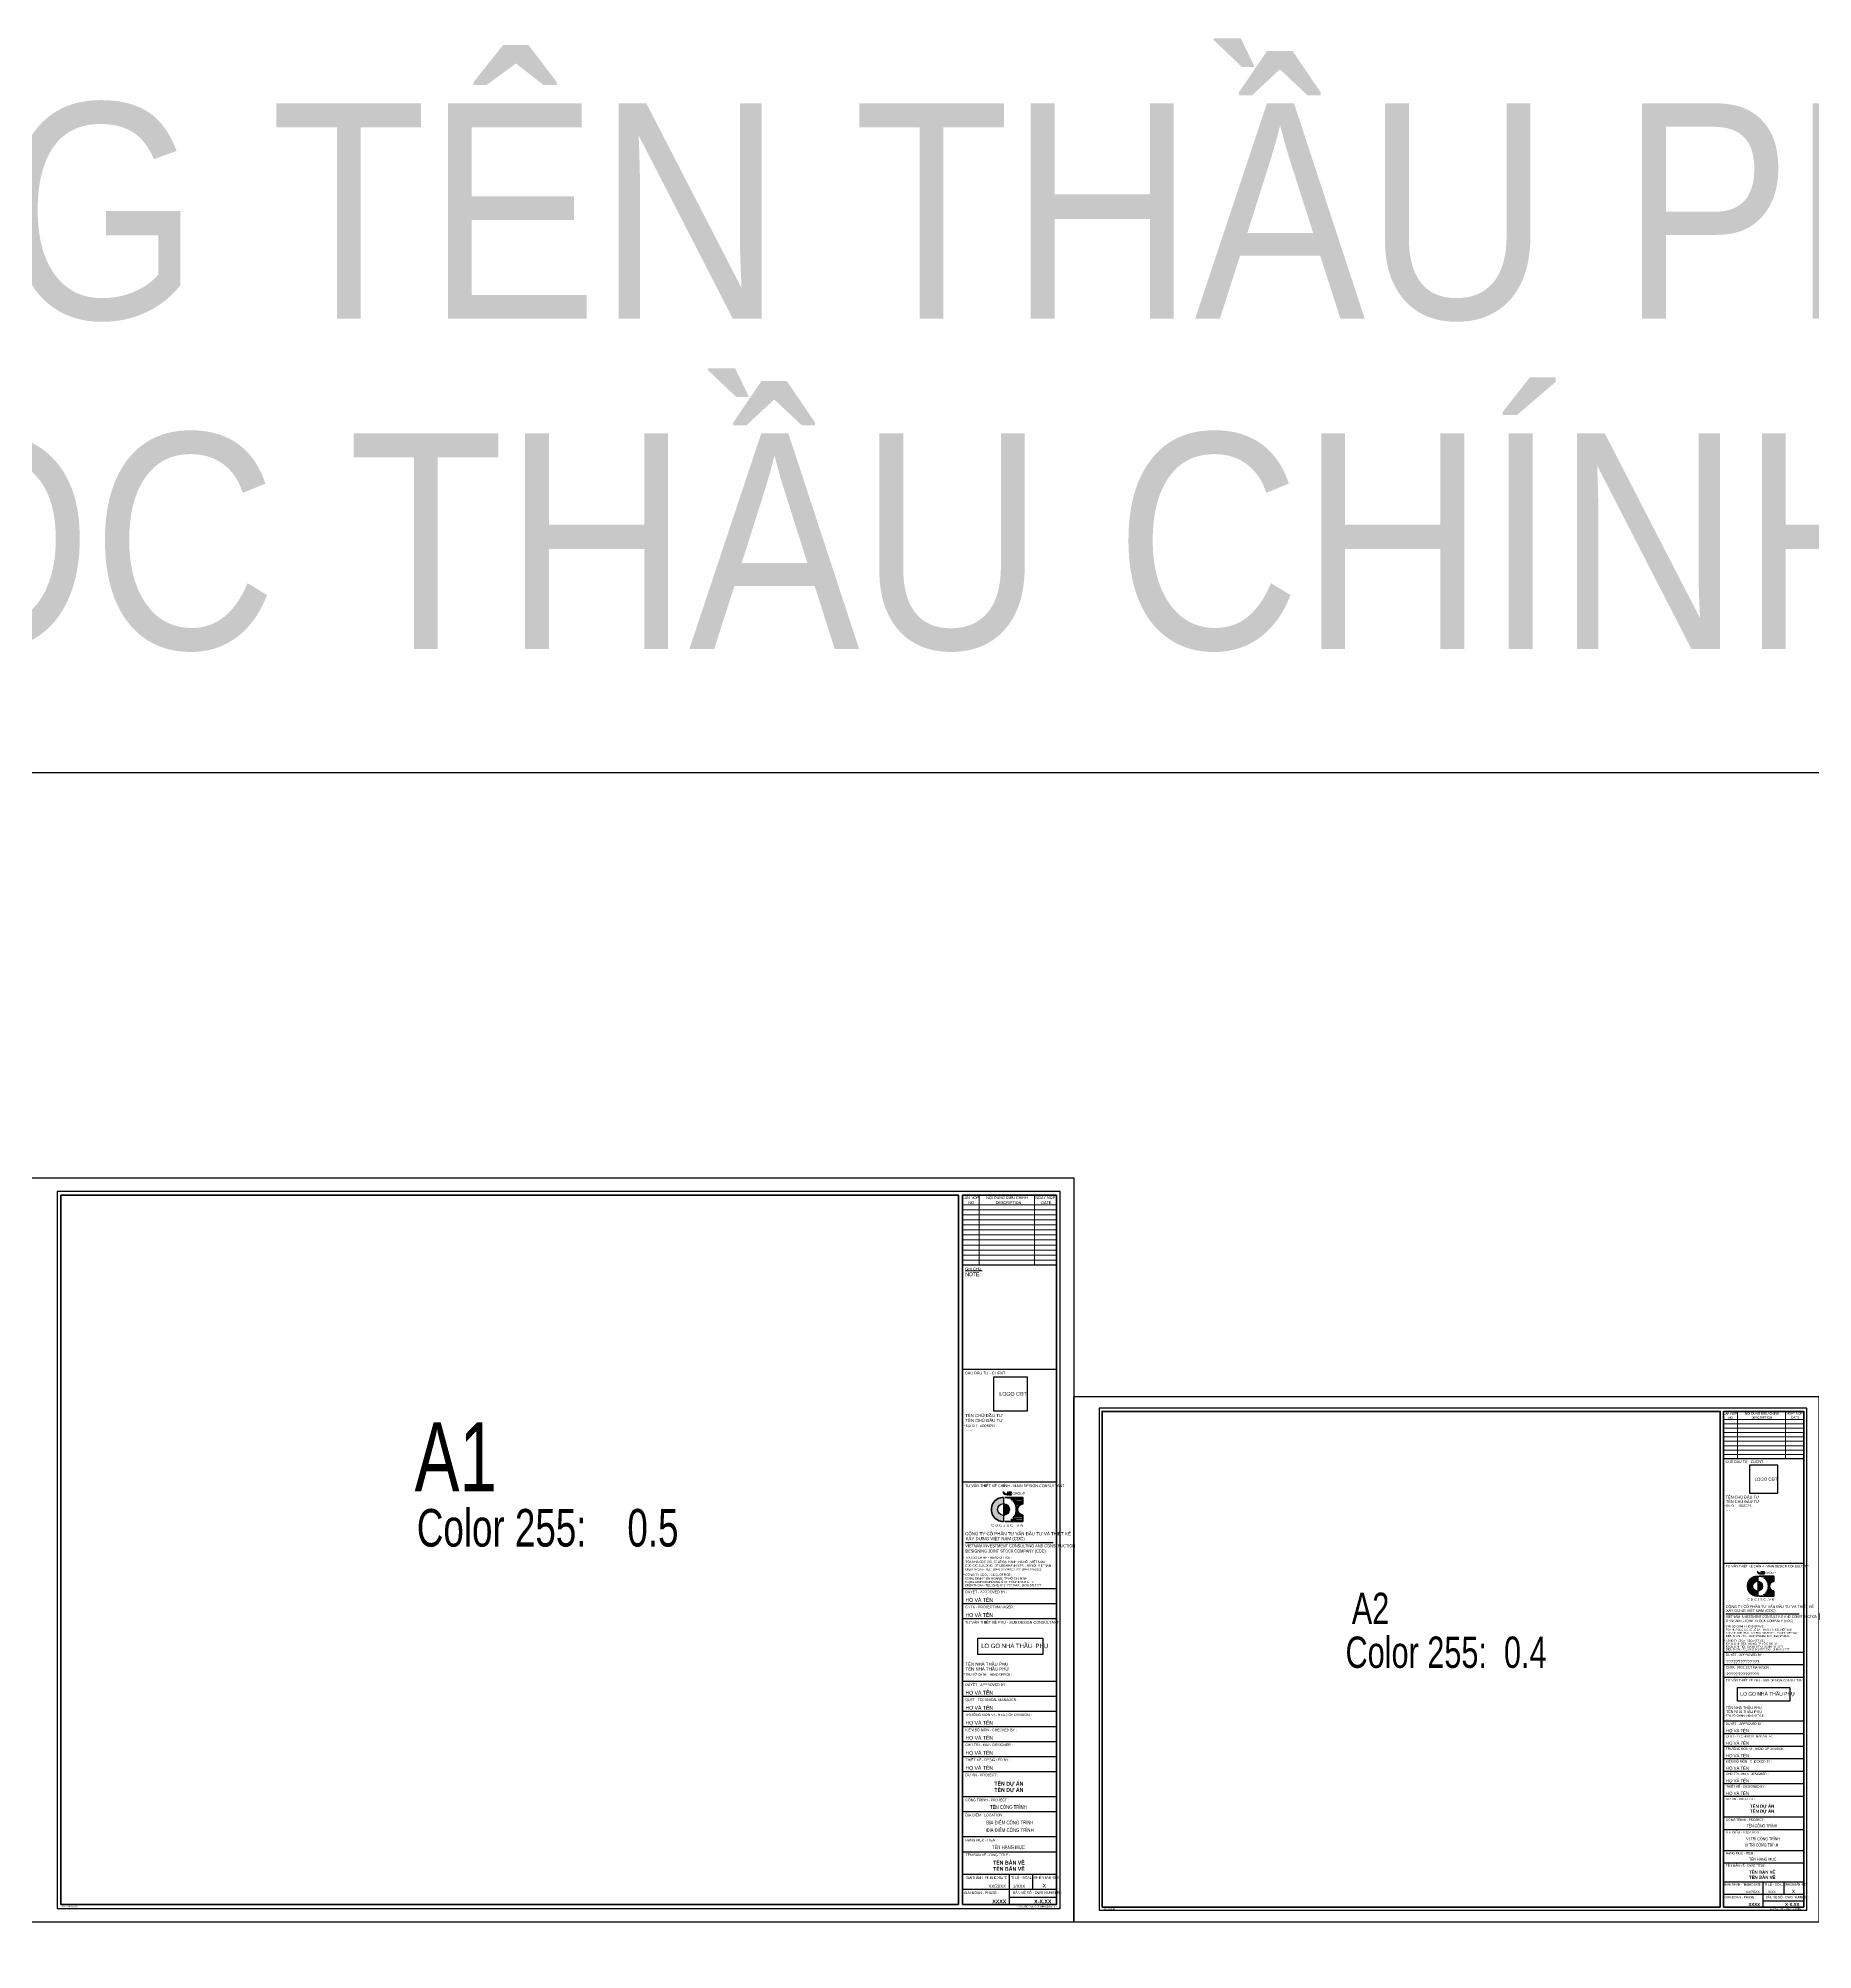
# Model space of a CAD drawing. Header units: millimetres. Extents: x 44 to 16922, y -171 to 5129.
# Drawn here: x 10642 to 12058, y 2809 to 4334 of the extents above; entities that cross this region are included whole.
import ezdxf
from ezdxf.enums import TextEntityAlignment as Align

# ---------------------------------------------------------------- set-up
doc = ezdxf.new("R2010")
doc.units = ezdxf.units.MM
doc.layers.add('CDC -TEXT KHUNG', color=7, linetype='Continuous', lineweight=15)
doc.layers.add('CDC-KHUNGTEN', color=7, linetype='Continuous')
doc.styles.add('Arial', font='arial.ttf', dxfattribs={"width": 0.9, "height": 525})
doc.styles.add('Arial_4', font='arial.ttf', dxfattribs={"width": 0.75, "height": 3})
doc.styles.add('Arial_B_3', font='arialbd.ttf', dxfattribs={"width": 0.75, "height": 3})
doc.styles.add('KT CDC', font='arial.ttf', dxfattribs={"width": 0.85, "height": 200})

# ---------------------------------------------------------------- blocks, each defined once
blk = doc.blocks.new('LOGOmoi')
at = {"layer": 'CDC-KHUNGTEN', "true_color": 0x00fa3e}
h = blk.add_hatch(color=100, dxfattribs=at)
edge = h.paths.add_edge_path()
edge.add_arc((0.02, 0), 1.87, 90, 270)
edge.add_line((0.02, -1.88), (0.02, -3.84))
edge.add_line((0.02, -3.84), (-0.17, -3.84))
edge.add_line((-0.17, -3.84), (-0.36, -3.83))
edge.add_line((-0.36, -3.83), (-0.55, -3.8))
edge.add_line((-0.55, -3.8), (-0.73, -3.77))
edge.add_line((-0.73, -3.77), (-0.92, -3.73))
edge.add_line((-0.92, -3.73), (-1.1, -3.68))
edge.add_line((-1.1, -3.68), (-1.28, -3.62))
edge.add_line((-1.28, -3.62), (-1.45, -3.55))
edge.add_line((-1.45, -3.55), (-1.63, -3.48))
edge.add_line((-1.63, -3.48), (-1.79, -3.39))
edge.add_line((-1.79, -3.39), (-1.96, -3.3))
edge.add_line((-1.96, -3.3), (-2.12, -3.2))
edge.add_line((-2.12, -3.2), (-2.27, -3.09))
edge.add_line((-2.27, -3.09), (-2.42, -2.97))
edge.add_line((-2.42, -2.97), (-2.56, -2.85))
edge.add_line((-2.56, -2.85), (-2.7, -2.72))
edge.add_line((-2.7, -2.72), (-2.83, -2.58))
edge.add_line((-2.83, -2.58), (-2.95, -2.44))
edge.add_line((-2.95, -2.44), (-3.07, -2.29))
edge.add_line((-3.07, -2.29), (-3.18, -2.14))
edge.add_line((-3.18, -2.14), (-3.28, -1.98))
edge.add_line((-3.28, -1.98), (-3.37, -1.81))
edge.add_line((-3.37, -1.81), (-3.46, -1.64))
edge.add_line((-3.46, -1.64), (-3.53, -1.47))
edge.add_line((-3.53, -1.47), (-3.6, -1.3))
edge.add_line((-3.6, -1.3), (-3.66, -1.12))
edge.add_line((-3.66, -1.12), (-3.71, -0.93))
edge.add_line((-3.71, -0.93), (-3.75, -0.75))
edge.add_line((-3.75, -0.75), (-3.79, -0.56))
edge.add_line((-3.79, -0.56), (-3.81, -0.38))
edge.add_line((-3.81, -0.38), (-3.82, -0.19))
edge.add_line((-3.82, -0.19), (-3.83, 0))
edge.add_line((-3.83, 0), (-3.82, 0.19))
edge.add_line((-3.82, 0.19), (-3.81, 0.38))
edge.add_line((-3.81, 0.38), (-3.79, 0.56))
edge.add_line((-3.79, 0.56), (-3.75, 0.75))
edge.add_line((-3.75, 0.75), (-3.71, 0.93))
edge.add_line((-3.71, 0.93), (-3.66, 1.12))
edge.add_line((-3.66, 1.12), (-3.6, 1.3))
edge.add_line((-3.6, 1.3), (-3.53, 1.47))
edge.add_line((-3.53, 1.47), (-3.46, 1.64))
edge.add_line((-3.46, 1.64), (-3.37, 1.81))
edge.add_line((-3.37, 1.81), (-3.28, 1.98))
edge.add_line((-3.28, 1.98), (-3.18, 2.14))
edge.add_line((-3.18, 2.14), (-3.07, 2.29))
edge.add_line((-3.07, 2.29), (-2.95, 2.44))
edge.add_line((-2.95, 2.44), (-2.83, 2.58))
edge.add_line((-2.83, 2.58), (-2.7, 2.72))
edge.add_line((-2.7, 2.72), (-2.56, 2.85))
edge.add_line((-2.56, 2.85), (-2.42, 2.97))
edge.add_line((-2.42, 2.97), (-2.27, 3.09))
edge.add_line((-2.27, 3.09), (-2.12, 3.2))
edge.add_line((-2.12, 3.2), (-1.96, 3.3))
edge.add_line((-1.96, 3.3), (-1.79, 3.39))
edge.add_line((-1.79, 3.39), (-1.63, 3.48))
edge.add_line((-1.63, 3.48), (-1.45, 3.55))
edge.add_line((-1.45, 3.55), (-1.28, 3.62))
edge.add_line((-1.28, 3.62), (-1.1, 3.68))
edge.add_line((-1.1, 3.68), (-0.92, 3.73))
edge.add_line((-0.92, 3.73), (-0.73, 3.77))
edge.add_line((-0.73, 3.77), (-0.55, 3.8))
edge.add_line((-0.55, 3.8), (-0.36, 3.83))
edge.add_line((-0.36, 3.83), (-0.17, 3.84))
edge.add_line((-0.17, 3.84), (0.02, 3.84))
edge.add_line((0.02, 3.84), (0.02, 1.87))
at = {"layer": 'CDC-KHUNGTEN'}
h = blk.add_hatch(color=1, dxfattribs=at)
h.paths.add_polyline_path([(1.46, 5.45), (1.26, 5.45), (1.26, 4.88), (1.21, 4.88, -0.237912), (0.06, 5.45), (-0.2, 5.45, 0.272847), (1.14, 4.66), (1.46, 4.66)])
h.paths.add_polyline_path([(2.59, 5.45), (1.8, 5.45, 0.414214), (1.54, 5.2), (1.54, 4.92, 0.414214), (1.8, 4.66), (2.59, 4.66), (2.59, 4.87), (1.8, 4.87, -0.414214), (1.74, 4.92), (1.74, 5.2, -0.414214), (1.8, 5.25), (2.59, 5.25)])
at = {"layer": 'CDC-KHUNGTEN', "true_color": 0xc20000}
blk.add_hatch(color=12, dxfattribs=at).paths.add_polyline_path([(0.02, 1.87), (0.02, -1.81), (0.02, -1.88, 0.414214), (1.89, 0, 0.414214)])
at = {"layer": 'CDC-KHUNGTEN', "color": 102}
for p, q in [((0.02, 3.84), (0.02, -3.85)), ((0.42, 3.85), (6.1, 3.85)), ((1.28, 3.7), (5.24, 3.7)), ((2.3, 3.24), (6.1, 3.24)), ((2.51, 3.09), (4.01, 3.09)), ((3.03, 2.63), (6.1, 2.63)), ((3.16, 2.49), (3.36, 2.49)), ((3.4, 2.17), (6.1, 2.17)), ((3.49, 2.03), (6.1, 2.03)), ((3.64, 2.78), (6.1, 2.78)), ((3.74, 1.57), (5.37, 1.57)), ((3.8, 1.42), (5.15, 1.42)), ((3.95, 0.96), (4.75, 0.96)), ((3.98, 0.81), (4.66, 0.81)), ((4.05, 0.35), (4.51, 0.35)), ((4.06, 0.2), (4.49, 0.2)), ((4.47, 3.39), (6.1, 3.39)), ((6.1, 3.85), (6.1, 1.81)), ((0.01, -3.84), (0.02, -3.84)), ((0.42, -3.84), (6.1, -3.84)), ((1.28, -3.7), (5.24, -3.7)), ((2.3, -3.24), (6.1, -3.24)), ((2.51, -3.09), (4.01, -3.09)), ((3.03, -2.63), (6.1, -2.63)), ((3.16, -2.49), (3.36, -2.49)), ((3.4, -2.17), (6.1, -2.17)), ((3.49, -2.03), (6.1, -2.03)), ((3.64, -2.78), (6.1, -2.78)), ((3.74, -1.57), (5.37, -1.57)), ((3.8, -1.42), (5.15, -1.42)), ((3.95, -0.96), (4.75, -0.96)), ((3.98, -0.81), (4.66, -0.81)), ((4.05, -0.35), (4.51, -0.35)), ((4.06, -0.2), (4.49, -0.2)), ((4.47, -3.39), (6.1, -3.39)), ((6.1, -1.79), (6.1, -3.84))]:
    blk.add_line(p, q, dxfattribs=at)
at = {"layer": 'CDC-KHUNGTEN', "color": 1}
for points in [[(1.46, 5.45), (1.26, 5.45), (1.26, 4.88), (1.21, 4.88, -0.237912), (0.06, 5.45), (-0.2, 5.45, 0.272847), (1.14, 4.66), (1.46, 4.66)], [(2.59, 5.45), (1.8, 5.45, 0.414214), (1.54, 5.2), (1.54, 4.92, 0.414214), (1.8, 4.66), (2.59, 4.66), (2.59, 4.87), (1.8, 4.87, -0.414214), (1.74, 4.92), (1.74, 5.2, -0.414214), (1.8, 5.25), (2.59, 5.25)]]:
    blk.add_lwpolyline(points, format="xyb", close=True, dxfattribs=at)
at = {"layer": 'CDC-KHUNGTEN', "color": 7, "lineweight": 40}
blk.add_lwpolyline([(0.42, 3.85), (6.1, 3.85), (6.1, 1.81, 0.905134), (6.1, -1.79), (6.1, -3.84), (0.42, -3.84)], format="xyb", dxfattribs=at)
at = {"layer": 'CDC-KHUNGTEN', "color": 102}
blk.add_circle((0.02, 0), 1.87, dxfattribs=at)
at = {"layer": 'CDC-KHUNGTEN', "color": 7, "lineweight": 40}
blk.add_arc((0, 0), 3.85, 89.74488, 270.25512, dxfattribs=at)
at = {"layer": 'CDC-KHUNGTEN', "color": 112}
blk.add_ellipse((0.22, 0), major_axis=(-2.72, 2.72), ratio=1, start_param=-1.064136, end_param=-0.838054, dxfattribs=at)
at = {"layer": 'CDC-KHUNGTEN', "color": 102}
for centre, major_axis, start_param, end_param in [((0.22, 0), (-2.72, 2.72), -1.423028, -1.355019), ((0.22, 0), (2.72, 2.72), 6.199614, 6.251308), ((6.3, 0), (-2.72, 2.72), 0.083571, 0.124553), ((0.22, 0), (-2.72, 2.72), 4.527318, 4.587836), ((0.22, 0), (-2.72, 2.72), 4.346177, 4.481253), ((6.3, 0), (-2.72, 2.72), -0.147768, -0.022458), ((0.22, 0), (-2.72, 2.72), 4.178765, 4.304301), ((0.22, 0), (2.72, 2.72), 5.589142, 5.7099), ((0.22, 0), (2.72, 2.72), 5.445131, 5.550443), ((6.3, 0), (2.72, 2.72), 1.064136, 1.278853), ((6.27, 0.01), (1.28, 1.28), 0.884906, 3.827483), ((0.22, 0.01), (2.72, 2.72), 3.979647, 4.205729), ((0.22, 0), (-2.72, 2.72), 2.925816, 2.993825), ((0.22, 0), (-2.72, 2.72), 3.17347, 3.225164), ((0.22, 0), (2.72, 2.72), 4.836942, 4.89746), ((6.3, 0), (-2.72, 2.72), 1.446243, 1.487225), ((0.22, 0), (2.72, 2.72), 4.943525, 5.078601), ((6.3, 0), (-2.72, 2.72), 1.538919, 1.718564), ((0.22, 0), (-2.72, 2.72), 3.549681, 3.675216), ((0.22, 0), (-2.72, 2.72), 3.714878, 3.835636), ((6.3, 0), (2.72, 2.72), 3.433536, 3.648253)]:
    blk.add_ellipse(centre, major_axis=major_axis, ratio=1, start_param=start_param, end_param=end_param, dxfattribs=at)
at = {"layer": 'CDC-KHUNGTEN', "color": 1, "style": 'KT CDC', "width": 0.85}
blk.add_text('GROUP', height=0.792, dxfattribs=at).set_placement((2.85, 4.67))
at = {"layer": 'CDC-KHUNGTEN', "color": 102, "style": 'KT CDC', "width": 1.15}
blk.add_text('C D C J S C . V N', height=0.8, dxfattribs=at).set_placement((-3.92, -5.47))
blk = doc.blocks.new('CDTA1')
at = {"layer": 'CDC-KHUNGTEN', "lineweight": 25}
blk.add_line((0, 90), (-75, 90), dxfattribs=at)
at = {"layer": 'CDC-KHUNGTEN'}
blk.add_lwpolyline([(-23.1, 57), (-23.1, 83.8), (-50.1, 83.8), (-50.1, 57)], close=True, dxfattribs=at)
for s, height, style, width, p in [('CHỦ ĐẦU TƯ - CLIENT', 2.2, 'KT CDC', 0.85, (-72.9, 86)), ('LOGO CĐT', 3, 'Arial', 0.8, (-45.5, 69)), ('* ĐỊA CHỈ - ADDRESS :', 1.8, 'KT CDC', 0.8, (-74, 44.2)), ('TÊN CHỦ ĐẦU TƯ', 2.5, 'KT CDC', 0.84, (-72.9, 52)), ('TÊN CHỦ ĐẦU TƯ', 2.5, 'KT CDC', 0.84, (-72.7, 48.1)), ('........', 1.8, 'KT CDC', 0.8, (-72.7, 41))]:
    blk.add_text(s, height=height, dxfattribs=dict(at, style=style, width=width)).set_placement(p)
blk = doc.blocks.new('CDTA2')
at = {"layer": 'CDC-KHUNGTEN', "lineweight": 20}
blk.add_line((64, 75), (0, 75), dxfattribs=at)
at = {"layer": 'CDC-KHUNGTEN'}
blk.add_lwpolyline([(43.3, 47.5), (43.3, 70), (20.8, 70), (20.8, 47.5)], close=True, dxfattribs=at)
for s, height, style, width, p in [('CHỦ ĐẦU TƯ - CLIENT', 2, 'Arial', 0.8, (1.7, 71.7)), ('TÊN CHỦ ĐẦU TƯ', 2.286, 'KT CDC', 0.78, (1.8, 43.3)), ('LOGO CĐT', 2.5, 'Arial', 0.8, (24.8, 57.5)), ('* ĐỊA CHỈ - ADDRESS :', 1.571, 'KT CDC', 0.85, (0.8, 36.8)), ('TÊN CHỦ ĐẦU TƯ', 2.286, 'KT CDC', 0.78, (1.9, 39.7)), ('......', 1.57, 'KT CDC', 0.75, (1.9, 34))]:
    blk.add_text(s, height=height, dxfattribs=dict(at, style=style, width=width)).set_placement(p)

msp = doc.modelspace()

# ---------------------------------------------------------------- linework, layer by layer
for points in [[(9373.4, 3747.8), (12901.7, 3747.8), (12901.7, 1567.2), (9373.4, 1567.2)], [(11391.8, 3057), (11443.8, 3057), (11443.8, 3044), (11391.8, 3044)], [(11997.6, 3017.8), (12039.5, 3017.8), (12039.5, 3006.9), (11997.6, 3006.9)]]:
    msp.add_lwpolyline(points, close=True)
at = {"layer": 'CDC-KHUNGTEN', "lineweight": 9}
for p, q in [((11454.5, 3402.8), (11379.5, 3402.8)), ((11393, 3410.5), (11393, 3354.8)), ((11437, 3410.5), (11437, 3354.8)), ((11454.5, 3398.8), (11379.5, 3398.8)), ((11454.5, 3394.8), (11379.5, 3394.8)), ((11454.5, 3390.8), (11379.5, 3390.8)), ((11454.5, 3386.8), (11379.5, 3386.8)), ((11454.5, 3382.8), (11379.5, 3382.8)), ((11454.5, 3378.8), (11379.5, 3378.8)), ((11454.5, 3374.8), (11379.5, 3374.8)), ((11454.5, 3370.8), (11379.5, 3370.8)), ((11454.5, 3366.8), (11379.5, 3366.8)), ((11454.5, 3362.8), (11379.5, 3362.8)), ((11454.5, 3358.8), (11379.5, 3358.8)), ((11997.7, 3238), (11997.7, 3200.2)), ((12035.9, 3238), (12035.9, 3200.2)), ((12050.5, 3231.7), (11986.5, 3231.7)), ((12050.5, 3228.2), (11986.5, 3228.2)), ((12050.5, 3224.7), (11986.5, 3224.7)), ((12050.5, 3221.2), (11986.5, 3221.2)), ((12050.5, 3217.7), (11986.5, 3217.7)), ((12050.5, 3214.2), (11986.5, 3214.2)), ((12050.5, 3210.7), (11986.5, 3210.7)), ((12050.5, 3207.2), (11986.5, 3207.2)), ((12050.5, 3203.7), (11986.5, 3203.7))]:
    msp.add_line(p, q, dxfattribs=at)
at = {"layer": 'CDC-KHUNGTEN'}
for p, q in [((11454.5, 3354.8), (11379.5, 3354.8)), ((12050.5, 3200.2), (11986.5, 3200.2)), ((11454.5, 3181.5), (11379.5, 3181.5)), ((11381.9, 3133.5), (11451.8, 3133.5)), ((12050.5, 3116.8), (11986.5, 3116.8)), ((11454.5, 3096.5), (11379.5, 3096.5)), ((11454.5, 3096.5), (11379.5, 3096.5)), ((11454.5, 3084.5), (11379.5, 3084.5)), ((11454.5, 3072.5), (11379.5, 3072.5)), ((11988.5, 3076.6), (12046.8, 3076.6)), ((12050.5, 3045.8), (11986.5, 3045.8)), ((12050.5, 3035.8), (11986.5, 3035.8)), ((11454.5, 3022.5), (11379.5, 3022.5)), ((12050.5, 3025.8), (11986.5, 3025.8)), ((12050.5, 3025.8), (11986.5, 3025.8)), ((11454.5, 3010.5), (11379.5, 3010.5)), ((11454.5, 2998.5), (11379.5, 2998.5)), ((12050.5, 2990.8), (11986.5, 2990.8)), ((11454.5, 2986.5), (11379.5, 2986.5)), ((11454.5, 2974.5), (11379.5, 2974.5)), ((12050.5, 2980.8), (11986.5, 2980.8)), ((11454.5, 2962.5), (11379.5, 2962.5)), ((12050.5, 2970.8), (11986.5, 2970.8)), ((12050.5, 2960.8), (11986.5, 2960.8)), ((11454.5, 2950.5), (11379.5, 2950.5)), ((12050.5, 2950.8), (11986.5, 2950.8)), ((11454.5, 2930.5), (11379.5, 2930.5)), ((12050.5, 2940.8), (11986.5, 2940.8)), ((12050.5, 2930.8), (11986.5, 2930.8)), ((11454.5, 2918.5), (11379.5, 2918.5)), ((12050.5, 2914.2), (11986.5, 2914.2)), ((11454.5, 2898.5), (11379.5, 2898.5)), ((12050.5, 2904.2), (11986.5, 2904.2)), ((11454.5, 2886.5), (11379.5, 2886.5)), ((12050.5, 2887.5), (11986.5, 2887.5)), ((11454.5, 2868.5), (11379.5, 2868.5)), ((11417, 2844.5), (11417, 2868.5)), ((11435.7, 2856.5), (11435.7, 2868.5)), ((12050.5, 2877.5), (11986.5, 2877.5)), ((11454.5, 2856.5), (11379.5, 2856.5)), ((12050.5, 2862.5), (11986.5, 2862.5)), ((12050.5, 2852.5), (11986.5, 2852.5)), ((12018.1, 2842.5), (12018.1, 2862.5)), ((12035, 2852.5), (12035, 2862.5)), ((11417, 2850.5), (11454.5, 2850.5)), ((12018.1, 2847.5), (12050.5, 2847.5))]:
    msp.add_line(p, q, dxfattribs=at)
at = {"layer": 'CDC-KHUNGTEN', "color": 8}
for points in [[(11378.4, 2841.5), (11457.5, 2841.5), (11457.5, 3413.5), (10657.5, 3413.5), (10657.5, 2841.5), (11378.4, 2841.5)], [(11985.6, 2840), (12053, 2840), (12053, 3240.5), (11488.5, 3240.5), (11488.5, 2840), (11985.6, 2840)]]:
    msp.add_lwpolyline(points, dxfattribs=at)
at = {"layer": 'CDC-KHUNGTEN', "color": 255, "lineweight": 60}
msp.add_lwpolyline([(11376.5, 2844.5), (11376.5, 3410.5), (10660.5, 3410.5), (10660.5, 2844.5), (11376.5, 2844.5)], close=True, dxfattribs=at)
msp.add_lwpolyline([(11379.5, 2844.5), (11454.5, 2844.5), (11454.5, 3410.5), (11379.5, 3410.5), (11379.5, 2844.5)], dxfattribs=at)
at = {"layer": 'CDC-KHUNGTEN', "color": 255, "lineweight": 50}
msp.add_lwpolyline([(11984, 2842.5), (11984, 3238), (11491, 3238), (11491, 2842.5), (11984, 2842.5)], close=True, dxfattribs=at)
msp.add_lwpolyline([(11986.5, 2842.5), (12050.5, 2842.5), (12050.5, 3238), (11986.5, 3238), (11986.5, 2842.5)], dxfattribs=at)
at = {"layer": 'Defpoints', "color": 1, "ltscale": 0.2}
for points in [[(10627.5, 2830.5), (10627.5, 3424.5), (11468.5, 3424.5), (11468.5, 2830.5), (10627.5, 2830.5)], [(11468.5, 2830.5), (11468.5, 3250), (12062.5, 3250), (12062.5, 2830.5), (11468.5, 2830.5)]]:
    msp.add_lwpolyline(points, close=True, dxfattribs=at)

# ---------------------------------------------------------------- block references
at = {"layer": 'CDC -TEXT KHUNG'}
for p, xscale, yscale, zscale in [((11412.3, 3159.8), 2.513908497523516, 2.513908497523516, 2.513908497523516), ((12013.8, 3098.6), 2.094923747703433, 2.094923747703433, 2.094923747703433)]:
    msp.add_blockref('LOGOmoi', p, dxfattribs=dict(at, xscale=xscale, yscale=yscale, zscale=zscale))
at = {"layer": 'CDC-KHUNGTEN'}
for name, p in [('CDTA1', (11454.5, 3181.5)), ('CDTA2', (11986.5, 3125.2))]:
    msp.add_blockref(name, p, dxfattribs=at)

# ---------------------------------------------------------------- texts
at = {"color": 6, "style": 'KT CDC', "width": 0.85}
msp.add_text('KHUNG TÊN THẦU PHỤ', height=171.875, dxfattribs=at).set_placement((10034.2, 4109.8))
at = {"color": 7, "style": 'KT CDC', "width": 0.85}
msp.add_text('CDC THẦU CHÍNH', height=171.875, dxfattribs=at).set_placement((10390.6, 3846.4))
at = {"layer": 'CDC -TEXT KHUNG'}
for s, height, style, width, p in [('NO', 2.2, 'KT CDC', 0.85, (11384.2, 3403.5)), ('DESCRIPTION', 2.2, 'KT CDC', 0.85, (11406.1, 3403.5)), ('DATE', 2.2, 'KT CDC', 0.85, (11442.5, 3403.5)), ('NOTE :', 3, 'Arial_4', 0.85, (11381.8, 3345.9)), ('A2', 25, 'KT CDC', 0.7, (11690.1, 3068.4)), ('A2', 25, 'KT CDC', 0.7, (11690.1, 3068.4)), ('Color 255:  0.4', 25, 'KT CDC', 0.7, (11685.1, 3033.4))]:
    msp.add_text(s, height=height, dxfattribs=dict(at, style=style, width=width)).set_placement(p)
at = {"layer": 'CDC -TEXT KHUNG', "color": 7, "style": 'KT CDC', "width": 0.7}
for s, height, p in [('A1', 55, (10942.6, 3174.2)), ('Color 255:    0.5', 30, (10944.4, 3130.2))]:
    msp.add_text(s, height=height, dxfattribs=at).set_placement(p)
at = {"layer": 'CDC -TEXT KHUNG', "style": 'Arial_B_3', "width": 0.8}
for s, height, p in [('TÊN DỰ ÁN', 3, (11416.6, 2939.5)), ('TÊN DỰ ÁN', 3, (11416.6, 2934.5)), ('TÊN DỰ ÁN', 2.5, (12017.4, 2921.8)), ('TÊN DỰ ÁN', 2.5, (12017.4, 2917.8)), ('TÊN BẢN VẼ', 3, (11416.6, 2876.5)), ('TÊN BẢN VẼ', 3, (11416.6, 2871.5)), ('TÊN BẢN VẼ', 2.5, (12017.4, 2869.2)), ('TÊN BẢN VẼ', 2.5, (12017.4, 2865.1))]:
    msp.add_text(s, height=height, dxfattribs=at).set_placement(p, align=Align.CENTER)
for s, height, p in [('XXXX', 3, (11414.5, 2845.6)), ('X-X.XX', 3, (11450.5, 2845.6)), ('XXXX', 2.5, (12015.7, 2843.4)), ('X-X.XX', 2.5, (12047.1, 2843.4))]:
    msp.add_text(s, height=height, dxfattribs=at).set_placement(p, align=Align.RIGHT)
at = {"layer": 'CDC -TEXT KHUNG', "char_height": 2.2, "attachment_point": 2, "line_spacing_factor": 0.941778, "style": 'KT CDC'}
for s, insert, width in [('LẦN NỘP', (11386.2, 3409.7), 14.642), ('NỘI DUNG ĐIỀU CHỈNH', (11415.1, 3409.7), 36.997), ('NGÀY NỘP', (11445.6, 3409.7), 17.556)]:
    msp.add_mtext(s, dxfattribs=dict(at, insert=insert, width=width))
at = {"layer": 'CDC -TEXT KHUNG', "insert": (11381.8, 3352.8), "char_height": 2.2, "width": 18.82, "attachment_point": 1, "style": 'Arial'}
msp.add_mtext('{\\LGHI CHÚ:}', dxfattribs=at)
at = {"layer": 'CDC-KHUNGTEN'}
for s, height, style, width, p in [('NO', 1.8, 'KT CDC', 0.85, (11990.4, 3232.2)), ('DESCRIPTION', 1.8, 'KT CDC', 0.85, (12008.7, 3232.2)), ('DATE', 1.8, 'KT CDC', 0.85, (12040.5, 3232.2)), ('TƯ VẤN THIẾT KẾ CHÍNH - MAIN DESIGN CONSULTANT ', 2.2, 'KT CDC', 0.85, (11381.5, 3177.6)), ('CÔNG TY CỔ PHẦN TƯ VẤN ÐẦU TƯ VÀ THIẾT KẾ', 2.5, 'KT CDC', 0.84, (11381.8, 3139.2)), ('VIETNAM INVESTMENT CONSULTING AND CONSTRUCTION ', 2.5, 'KT CDC', 0.7, (11381.8, 3129.6)), ('XÂY DỰNG VIỆT NAM (CDC)', 2.5, 'KT CDC', 0.84, (11382, 3135.3)), ('DESIGNING JOINT STOCK COMPANY (CDC)', 2.5, 'KT CDC', 0.7, (11382, 3125.4)), ('* TRỤ SỞ CHÍNH - HEAD OFFICE :', 1.76, 'KT CDC', 0.85, (11380.4, 3120.5)), ('CDC-CIC BUILDING , 37 LEDAIHANH STR. , HANOI, VIETNAM', 1.76, 'KT CDC', 0.85, (11381.7, 3114.2)), ('TÒA NHÀ CDC-CIC, 37 LÊ ĐẠI HÀNH, HÀ NỘI, VIỆT NAM', 1.76, 'KT CDC', 0.85, (11381.8, 3117.2)), ('ĐIỆN THOẠI - TEL : (844) 9760402; FAX: (844) 9763122', 1.76, 'KT CDC', 0.85, (11381.9, 3111.2)), ('TƯ VẤN THIẾT KẾ CHÍNH - MAIN DESIGN CONSULTANT ', 1.833, 'KT CDC', 0.85, (11988.5, 3113.6)), ('* CÔNG TY CDCs - CDCs OFFICE :', 1.76, 'KT CDC', 0.85, (11380.4, 3106.8)), ('67/46L ĐINH TIÊN HOÀNG, TP HỒ CHÍ MINH', 1.76, 'KT CDC', 0.85, (11381.8, 3103.9)), ('67/46L DINHTIENHOANG STR, HOCHIMINH CITY', 1.76, 'KT CDC', 0.85, (11381.8, 3101.1)), ('ĐIỆN THOẠI - TEL: (848) 8414777; FAX : (848) 8414777', 1.76, 'KT CDC', 0.85, (11381.9, 3098.5)), ('DUYỆT - APPROVED BY :', 2, 'Arial', 0.8, (11381.8, 3093)), ('CNTK - PROJECT MANAGER :', 2, 'Arial', 0.8, (11381.9, 3081)), ('CÔNG TY CỔ PHẦN TƯ VẤN ÐẦU TƯ VÀ THIẾT KẾ', 2.083, 'KT CDC', 0.84, (11988.4, 3081.3)), ('TƯ VẤN THIẾT KẾ PHỤ - SUB DESIGN CONSULTANT ', 2.2, 'KT CDC', 0.85, (11381.5, 3068.6)), ('* TRỤ SỞ CHÍNH - HEAD OFFICE :', 1.467, 'KT CDC', 0.85, (11987.3, 3065.8)), ('VIETNAM INVESTMENT CONSULTING AND CONSTRUCTION ', 2.083, 'KT CDC', 0.7, (11988.4, 3073.3)), ('XÂY DỰNG VIỆT NAM (CDC)', 2.083, 'KT CDC', 0.84, (11988.6, 3078.1)), ('DESIGNING JOINT STOCK COMPANY (CDC)', 2.083, 'KT CDC', 0.7, (11988.5, 3069.9)), ('LO GO NHÀ THẦU  PHỤ', 3.5, 'KT CDC', 0.85, (11394.5, 3049.2)), ('* CÔNG TY CDCs - CDCs OFFICE :', 1.467, 'KT CDC', 0.85, (11987.2, 3054.4)), ('CDC-CIC BUILDING , 37 LEDAIHANH STR. , HANOI, VIETNAM', 1.467, 'KT CDC', 0.85, (11988.4, 3060.6)), ('TÒA NHÀ CDC-CIC, 37 LÊ ĐẠI HÀNH, HÀ NỘI, VIỆT NAM', 1.467, 'KT CDC', 0.85, (11988.4, 3063.1)), ('ĐIỆN THOẠI - TEL : (844) 9760402; FAX: (844) 9763122', 1.467, 'KT CDC', 0.85, (11988.5, 3058.1)), ('67/46L ĐINH TIÊN HOÀNG, TP HỒ CHÍ MINH', 1.467, 'KT CDC', 0.85, (11988.4, 3052)), ('67/46L DINHTIENHOANG STR, HOCHIMINH CITY', 1.467, 'KT CDC', 0.85, (11988.4, 3049.6)), ('TÊN NHÀ THẦU PHỤ', 2.5, 'KT CDC', 0.84, (11381.8, 3035.2)), ('ĐIỆN THOẠI - TEL: (848) 8414777; FAX : (848) 8414777', 1.467, 'KT CDC', 0.85, (11988.5, 3047.5)), ('DUYỆT - APPROVED BY :', 1.8, 'Arial', 0.8, (11988.4, 3042.9)), ('* TRỤ SỞ CHÍNH - HEAD OFFICE :', 1.76, 'KT CDC', 0.85, (11380.4, 3027.3)), ('.....', 1.76, 'KT CDC', 0.85, (11381.8, 3024)), ('DUYỆT - APPROVED BY :', 2, 'Arial', 0.8, (11381.8, 3019)), ('TÊN NHÀ THẦU PHỤ', 2.5, 'KT CDC', 0.84, (11382, 3031.3)), ('TƯ VẤN THIẾT KẾ PHỤ - SUB DESIGN CONSULTANT ', 1.833, 'KT CDC', 0.85, (11988.5, 3022.6)), ('CNTK - PROJECT MANAGER :', 1.8, 'Arial', 0.8, (11988.5, 3032.9)), ('QLKT - TECHNICAL MANAGER :', 2, 'Arial', 0.8, (11381.9, 3007)), ('LO GO NHÀ THẦU PHỤ ', 2.917, 'KT CDC', 0.85, (11999.9, 3011.2)), ('TRƯỞNG ĐƠN VỊ - HEAD OF DIVISION :', 2, 'Arial', 0.8, (11381.9, 2995)), ('* TRỤ SỞ CHÍNH - HEAD OFFICE :', 1.467, 'KT CDC', 0.85, (11987.3, 2994.6)), ('TÊN NHÀ THẦU PHỤ', 2.083, 'KT CDC', 0.84, (11988.4, 3000.6)), ('TÊN NHÀ THẦU PHỤ', 2.083, 'KT CDC', 0.84, (11988.6, 2997.4)), ('.....', 1.47, 'KT CDC', 0.85, (11988.4, 2991.8)), ('DUYỆT - APPROVED BY :', 1.8, 'Arial', 0.8, (11988.4, 2987.9)), ('KIỂM BỘ MÔN - CHECKED BY :', 2, 'Arial', 0.8, (11381.8, 2982.9)), ('QLKT - TECHNICAL MANAGER :', 1.8, 'Arial', 0.8, (11988.5, 2977.9)), ('CHỦ TRÌ - MAIN DESIGNER :', 2, 'Arial', 0.8, (11381.9, 2971)), ('THIẾT KẾ - DESIGNED BY :', 2, 'Arial', 0.8, (11382, 2959)), ('TRƯỞNG ĐƠN VỊ - HEAD OF DIVISION :', 1.8, 'Arial', 0.8, (11988.5, 2967.9)), ('KIỂM BỘ MÔN - CHECKED BY :', 1.8, 'Arial', 0.8, (11988.4, 2957.9)), ('DỰ ÁN - PROJECT :  ', 2, 'Arial', 0.8, (11382, 2947)), ('CHỦ TRÌ - MAIN DESIGNER :', 1.8, 'Arial', 0.8, (11988.5, 2947.9)), ('CÔNG TRÌNH - PROJECT :  ', 2, 'Arial', 0.8, (11381.9, 2927)), ('THIẾT KẾ - DESIGNED BY :', 1.8, 'Arial', 0.8, (11988.6, 2937.9)), ('DỰ ÁN - PROJECT :  ', 1.8, 'Arial', 0.8, (11988.5, 2927.9)), ('ĐỊA ĐIỂM - LOCATION :', 2, 'Arial', 0.8, (11382, 2915)), ('CÔNG TRÌNH - PROJECT :  ', 1.8, 'Arial', 0.8, (11988.5, 2911.3)), ('ĐỊA ĐIỂM - LOCATION :', 1.8, 'Arial', 0.8, (11988.5, 2901.3)), ('HẠNG MỤC - ITEM : ', 2, 'Arial', 0.8, (11381.8, 2895)), ('TÊN BẢN VẼ - DWG TITLE :', 2, 'Arial', 0.8, (11382, 2883.2)), ('HẠNG MỤC - ITEM : ', 1.8, 'Arial', 0.8, (11988.4, 2884.6)), ('TỈ LỆ - SCALE :', 2, 'Arial', 0.8, (11418.3, 2865.1)), ('PHIÊN BẢN -REV', 2, 'Arial', 0.7, (11437, 2865.1)), ('TÊN BẢN VẼ - DWG TITLE :', 1.8, 'Arial', 0.8, (11988.5, 2874.8)), ('GIAI ĐOẠN - PHASE :', 2, 'Arial', 0.8, (11380.6, 2853)), ('BẢN VẼ SỐ - DWG NUMBER :', 2, 'Arial', 0.8, (11419.8, 2853.1)), ('TỈ LỆ - SCALE :', 1.8, 'Arial', 0.8, (12019.2, 2859.7)), ('BẢN VẼ SỐ - DWG NUMBER :', 1.8, 'Arial', 0.8, (12020.1, 2849.6)), ('PHIÊN BẢN -REV', 1.8, 'Arial', 0.7, (12035.9, 2859.7)), ('- ISO 06/2019 -', 1.257, 'KT CDC', 1.15, (10660.4, 2842.3)), ('- CDCJSC . VN GIỮ BẢN QUYỂN -', 1.257, 'KT CDC', 1.15, (11422.7, 2842.3)), ('- ISO 06/2019 -', 1.047, 'KT CDC', 1.15, (11490.9, 2840.6)), ('GIAI ĐOẠN - PHASE :', 1.8, 'Arial', 0.8, (11987.4, 2849.6)), ('- CDCJSC . VN GIỮ BẢN QUYỂN -', 1.047, 'KT CDC', 1.15, (12022.5, 2840.6))]:
    msp.add_text(s, height=height, dxfattribs=dict(at, style=style, width=width)).set_placement(p)
at = {"layer": 'CDC-KHUNGTEN', "style": 'Arial', "width": 0.65}
for s, height, p in [('TÊN CÔNG TRÌNH', 3, (11416.2, 2920.9)), ('ĐỊA ĐIỂM CÔNG TRÌNH', 3, (11417.4, 2908.5)), ('ĐỊA ĐIỂM CÔNG TRÌNH', 3, (11417.5, 2902.5)), ('TÊN CÔNG TRÌNH', 2.5, (12017.1, 2906.2)), ('VỊ TRÍ CÔNG TRÌNH', 2.5, (12018.1, 2895.8)), ('TÊN HẠNG MỤC', 3, (11416.2, 2888.9)), ('VỊ TRÍ CÔNG TRÌNH', 2.5, (12016.9, 2890.8)), ('TÊN HẠNG MỤC', 2.5, (12017.8, 2879.5))]:
    msp.add_text(s, height=height, dxfattribs=at).set_placement(p, align=Align.CENTER)
at = {"layer": 'CDC-KHUNGTEN', "style": 'Arial'}
for height, width, p, p2 in [(2, 0.814645, (11380.5, 2865), (11416.2, 2865)), (1.8, 0.754301, (11987.3, 2859.6), (12017.1, 2859.6))]:
    msp.add_text('HOÀN THÀNH - FINISHED DATE :', height=height, dxfattribs=dict(at, width=width)).set_placement(p, p2, align=Align.FIT)
at = {"layer": 'CDC-KHUNGTEN', "style": 'Arial', "width": 0.9}
for s, height, p in [('XX/20XX', 2.5, (11414.2, 2858)), ('1/XXX', 2.5, (11429.6, 2858)), ('XX/20XX', 2, (12015.4, 2853.7)), ('1/XXX', 2, (12028.2, 2853.7))]:
    msp.add_text(s, height=height, dxfattribs=at).set_placement(p, align=Align.RIGHT)
at = {"layer": 'CDC-KHUNGTEN', "style": 'KT CDC'}
for height, p in [(3.2, (11446.3, 2858)), (2.67, (12043.6, 2853.7))]:
    msp.add_text('X', height=height, dxfattribs=at).set_placement(p, align=Align.RIGHT)
at = {"layer": 'CDC-KHUNGTEN', "line_spacing_factor": 0.941778, "style": 'KT CDC'}
for s, insert, char_height, width, attachment_point in [('LẦN NỘP', (11992.1, 3237.3), 1.8, 12.202, 2), ('NỘI DUNG ĐIỀU CHỈNH', (12017.2, 3237.3), 1.8, 26.901, 2), ('NGÀY NỘP', (12043.1, 3237.3), 1.8, 26.901, 2), ('HỌ VÀ TÊN', (11382, 3089.1), 3, 46.239, 1), ('HỌ VÀ TÊN', (11382, 3077.1), 3, 46.239, 1), ('??????????????', (11988.6, 3039.6), 2.5, 38.532, 1), ('??????????????', (11988.6, 3029.6), 2.5, 38.532, 1), ('HỌ VÀ TÊN', (11382, 3015.1), 3, 46.239, 1), ('HỌ VÀ TÊN', (11382, 3003.1), 3, 46.239, 1), ('HỌ VÀ TÊN', (11382, 2991.1), 3, 46.239, 1), ('HỌ VÀ TÊN', (11382, 2979.1), 3, 46.239, 1), ('HỌ VÀ TÊN', (11988.6, 2984.6), 2.5, 38.532, 1), ('HỌ VÀ TÊN', (11988.6, 2974.6), 2.5, 38.532, 1), ('HỌ VÀ TÊN', (11382, 2967.1), 3, 46.239, 1), ('HỌ VÀ TÊN', (11988.6, 2964.6), 2.5, 38.532, 1), ('HỌ VÀ TÊN', (11382, 2955.1), 3, 46.239, 1), ('HỌ VÀ TÊN', (11988.6, 2954.6), 2.5, 38.532, 1), ('HỌ VÀ TÊN', (11988.6, 2944.6), 2.5, 38.532, 1), ('HỌ VÀ TÊN', (11988.6, 2934.6), 2.5, 38.532, 1)]:
    msp.add_mtext(s, dxfattribs=dict(at, insert=insert, char_height=char_height, width=width, attachment_point=attachment_point))

doc.saveas('drawing.dxf')
